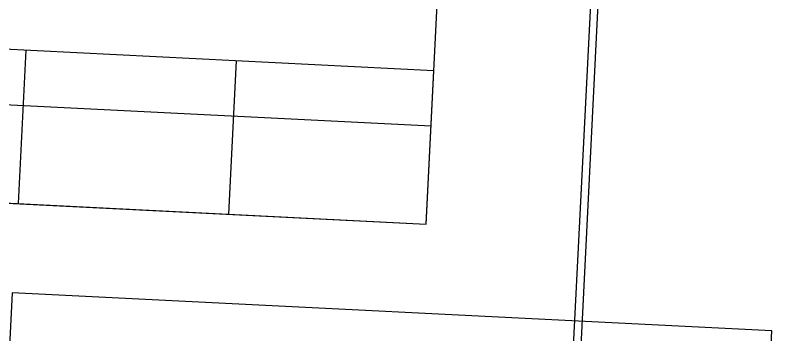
# Model space of a CAD drawing. Extents: x 549999 to 550212, y 1838161 to 1838467.
# Drawn here: x 550148.36 to 550188.84, y 1838362.35 to 1838379.47 of the extents above; entities that cross this region are included whole.
import ezdxf

# ---------------------------------------------------------------- set-up
doc = ezdxf.new("R2010")
doc.units = 0
for name, color, linetype in [('Level 20', 7, 'Continuous'), ('Level 34', 7, 'Continuous'), ('Level 35', 7, 'Continuous')]:
    doc.layers.add(name, color=color, linetype=linetype)

msp = doc.modelspace()

# ---------------------------------------------------------------- linework, layer by layer
at = {"layer": 'Level 20'}
for p, q in [((550183.21, 1838461.592), (550177.115, 1838339.674)), ((550183.609, 1838461.572), (550177.514, 1838339.654))]:
    msp.add_line(p, q, dxfattribs=at)
at = {"layer": 'Level 34'}
for p, q in [((550129.044, 1838378.598), (550170.762, 1838376.512)), ((550148.927, 1838377.604), (550148.516, 1838369.381)), ((550160.189, 1838377.041), (550159.778, 1838368.818)), ((550170.351, 1838368.289), (550170.762, 1838376.512)), ((550128.896, 1838375.63), (550170.614, 1838373.544)), ((550128.633, 1838370.375), (550170.351, 1838368.289))]:
    msp.add_line(p, q, dxfattribs=at)
at = {"layer": 'Level 35'}
for points in [[(550086.183, 1838372.497), (550170.351, 1838368.289), (550173.327, 1838427.808), (550089.158, 1838432.016)], [(550146.761, 1838335.861), (550187.407, 1838333.829), (550188.844, 1838362.571), (550148.198, 1838364.603)]]:
    msp.add_lwpolyline(points, close=True, dxfattribs=at)

doc.saveas('drawing.dxf')
